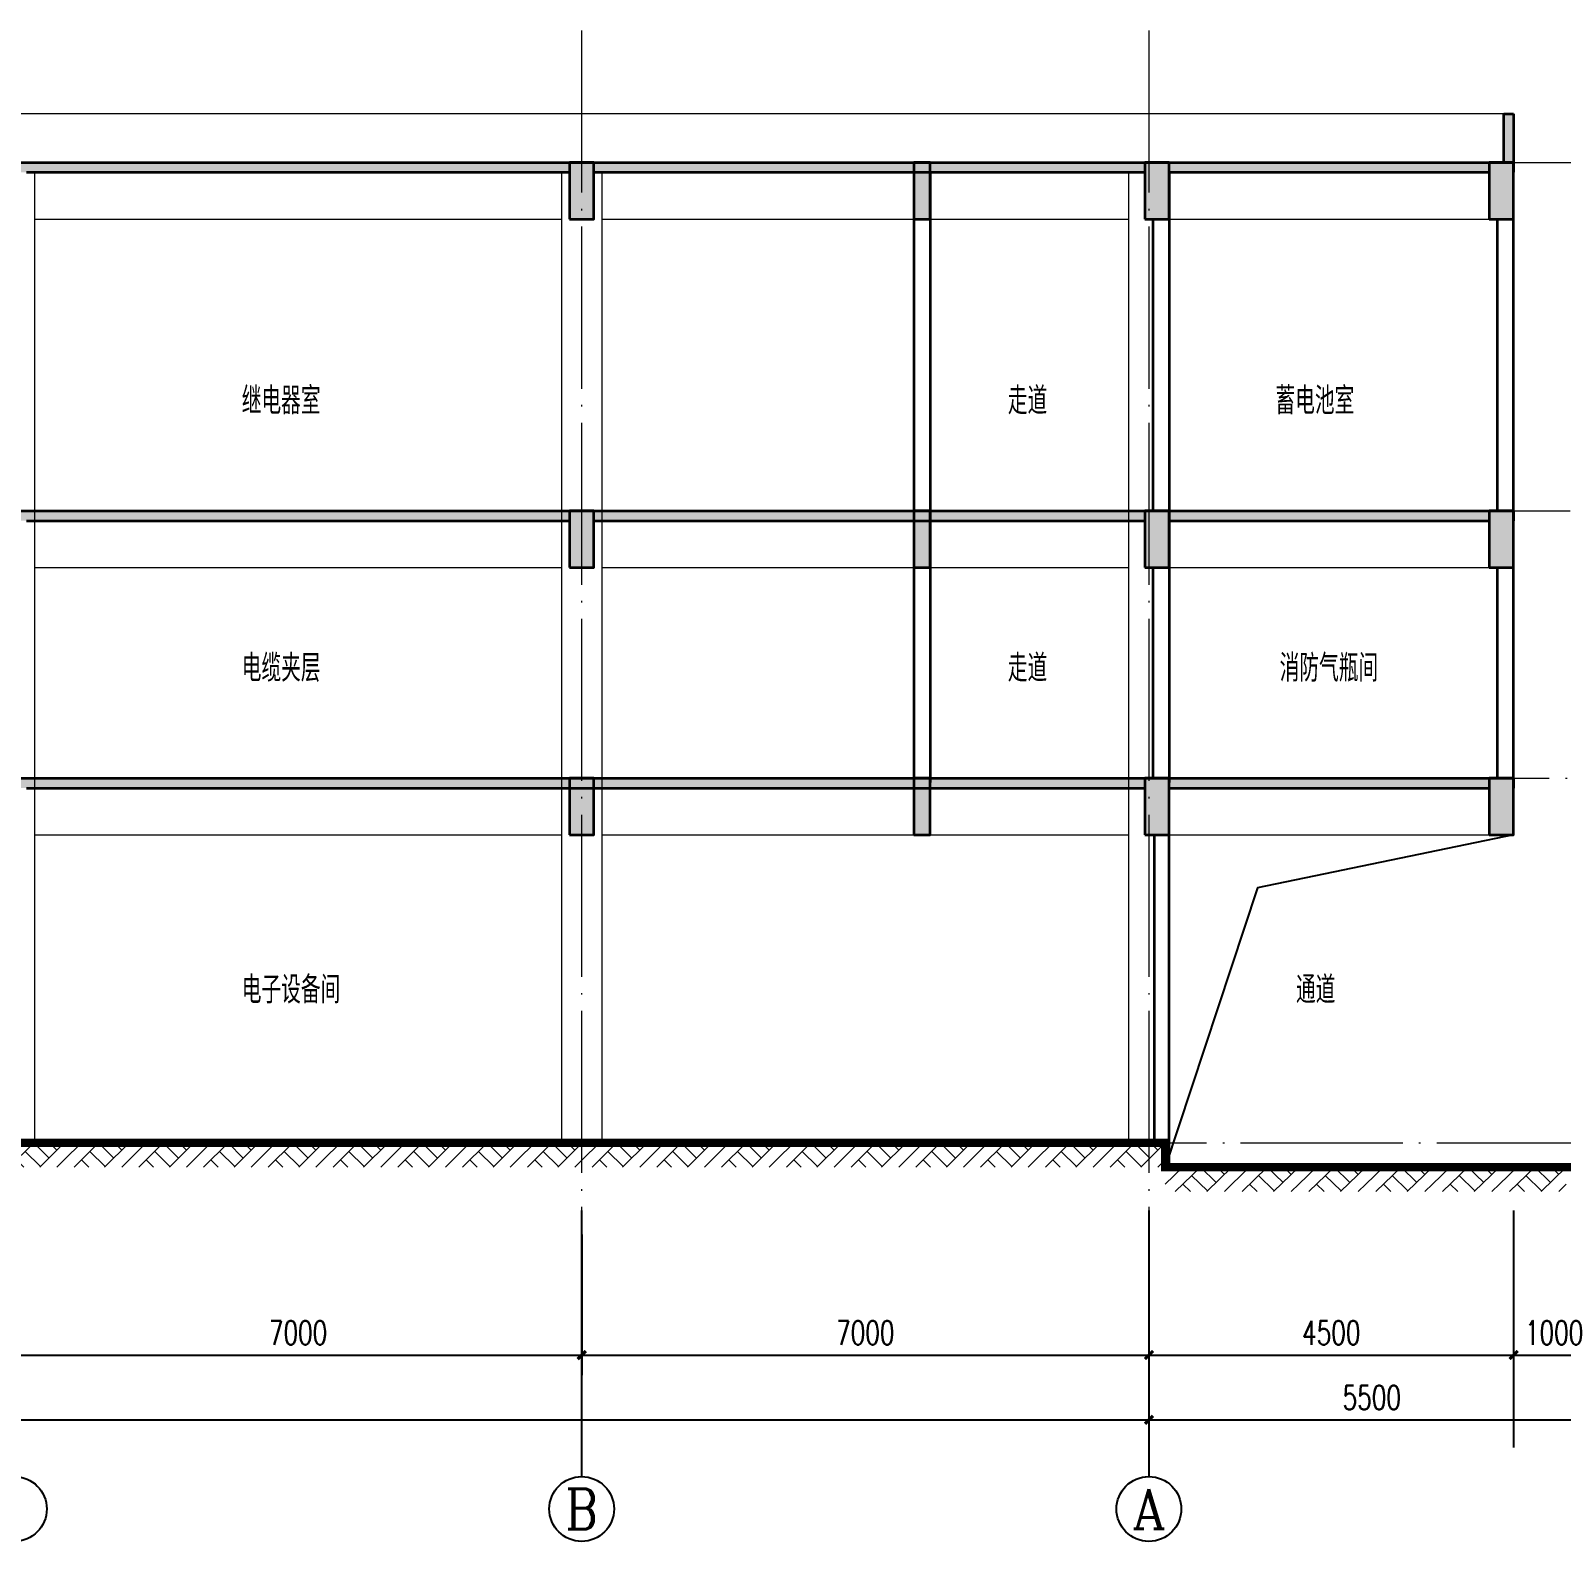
# Model space of a CAD drawing. Extents: x 238398 to 585159, y -66832 to 191741.
# Drawn here: x 496190 to 515080, y -27035 to -8387 of the extents above; entities that cross this region are included whole.
import ezdxf
from ezdxf.enums import TextEntityAlignment as Align

# ---------------------------------------------------------------- set-up
doc = ezdxf.new("R2010")
doc.units = 0
doc.header["$LTSCALE"] = 1000
doc.header["$MEASUREMENT"] = 0
doc.linetypes.add('DOTE', pattern=[2.42, 2, -0.2, 0.02, -0.2])
for name, color, linetype in [('AXIS', 3, 'Continuous'), ('AXIS_TEXT', 7, 'Continuous'), ('压型钢板', 3, 'Continuous')]:
    doc.layers.add(name, color=color, linetype=linetype)
for name, color, linetype, lineweight in [('DOTE', 18, 'DOTE', 13), ('PUB_HATCH', 252, 'Continuous', 5), ('PUB_TEXT', 7, 'Continuous', 20), ('剖面粗线', 4, 'Continuous', 35), ('建筑看线', 163, 'Continuous', 18)]:
    doc.layers.add(name, color=color, linetype=linetype, lineweight=lineweight)
doc.styles.add('_TCH_AXIS', font='complex.shx', dxfattribs={"bigfont": 'gbcbig.shx'})
doc.styles.add('_TCH_DIM_T3', font='SIMPLEX', dxfattribs={"width": 0.705882, "bigfont": 'GBCBIG'})
doc.styles.get("Standard").update_dxf_attribs({"font": 'gbenor.shx', "bigfont": 'gbcbig.shx'})
doc.dimstyles.new('_TCH_ARCH&&100', dxfattribs={"dimtxt": 297.5, "dimasz": 100, "dimexe": 250, "dimexo": 300, "dimgap": 126.25, "dimtad": 1, "dimdec": 0, "dimzin": 0, "dimdsep": 46, "dimtxsty": '_TCH_DIM_T3', "dimblk": 'ARCHTICK', "dimcen": 0.09, "dimazin": 2, "dimtfac": 1, "dimtdec": 0, "dimtix": 1, "dimtmove": 2, "dimatfit": 3, "dimfxl": 1, "dimtolj": 1, "dimtzin": 0, "dimarcsym": 0})

# ---------------------------------------------------------------- blocks, each defined once
blk = doc.blocks.new('_ArchTick')
at = {"color": 0, "linetype": 'ByBlock', "const_width": 0.4}
blk.add_lwpolyline([(-0.5, -0.5), (0.5, 0.5)], dxfattribs=at)
blk = doc.blocks.new('*D472')
at = {"layer": 'AXIS', "color": 0, "lineweight": -2, "transparency": 16777216}
for p, q in [((514490, -23249), (514490, -24985)), ((515490, -23249), (515490, -24985)), ((514490, -24735), (515490, -24735))]:
    blk.add_line(p, q, dxfattribs=at)
at = {"layer": 'Defpoints', "color": 0, "transparency": 16777216}
for p in [(514490, -22949), (515490, -22949), (515490, -24735)]:
    blk.add_point(p, dxfattribs=at)
at = {"layer": 'AXIS', "color": 0, "lineweight": -2, "transparency": 16777216, "xscale": 100, "yscale": 100, "zscale": 100, "rotation": 180}
blk.add_blockref('_ArchTick', (514490, -24735), dxfattribs=at)
at = {"layer": 'AXIS', "color": 0, "lineweight": -2, "transparency": 16777216, "xscale": 100, "yscale": 100, "zscale": 100}
blk.add_blockref('_ArchTick', (515490, -24735), dxfattribs=at)
at = {"layer": 'AXIS', "color": 0, "transparency": 16777216, "insert": (514990, -24460), "char_height": 297.5, "attachment_point": 5, "style": '_TCH_DIM_T3'}
blk.add_mtext('\\A1;1000', dxfattribs=at)
blk = doc.blocks.new('*D473')
at = {"layer": 'AXIS', "color": 0, "lineweight": -2, "transparency": 16777216}
for p, q in [((509990, -23249), (509990, -24985)), ((514490, -23249), (514490, -24985)), ((509990, -24735), (514490, -24735))]:
    blk.add_line(p, q, dxfattribs=at)
at = {"layer": 'Defpoints', "color": 0, "transparency": 16777216}
for p in [(509990, -22949), (514490, -22949), (514490, -24735)]:
    blk.add_point(p, dxfattribs=at)
at = {"layer": 'AXIS', "color": 0, "lineweight": -2, "transparency": 16777216, "xscale": 100, "yscale": 100, "zscale": 100, "rotation": 180}
blk.add_blockref('_ArchTick', (509990, -24735), dxfattribs=at)
at = {"layer": 'AXIS', "color": 0, "lineweight": -2, "transparency": 16777216, "xscale": 100, "yscale": 100, "zscale": 100}
blk.add_blockref('_ArchTick', (514490, -24735), dxfattribs=at)
at = {"layer": 'AXIS', "color": 0, "transparency": 16777216, "insert": (512240, -24460), "char_height": 297.5, "attachment_point": 5, "style": '_TCH_DIM_T3'}
blk.add_mtext('\\A1;4500', dxfattribs=at)
blk = doc.blocks.new('*D474')
at = {"layer": 'AXIS', "color": 0, "lineweight": -2, "transparency": 16777216}
for p, q in [((502990, -23249), (502990, -24985)), ((509990, -23249), (509990, -24985)), ((502990, -24735), (509990, -24735))]:
    blk.add_line(p, q, dxfattribs=at)
at = {"layer": 'Defpoints', "color": 0, "transparency": 16777216}
for p in [(502990, -22949), (509990, -22949), (509990, -24735)]:
    blk.add_point(p, dxfattribs=at)
at = {"layer": 'AXIS', "color": 0, "lineweight": -2, "transparency": 16777216, "xscale": 100, "yscale": 100, "zscale": 100, "rotation": 180}
blk.add_blockref('_ArchTick', (502990, -24735), dxfattribs=at)
at = {"layer": 'AXIS', "color": 0, "lineweight": -2, "transparency": 16777216, "xscale": 100, "yscale": 100, "zscale": 100}
blk.add_blockref('_ArchTick', (509990, -24735), dxfattribs=at)
at = {"layer": 'AXIS', "color": 0, "transparency": 16777216, "insert": (506490, -24460), "char_height": 297.5, "attachment_point": 5, "style": '_TCH_DIM_T3'}
blk.add_mtext('\\A1;7000', dxfattribs=at)
blk = doc.blocks.new('*D475')
at = {"layer": 'AXIS', "color": 0, "lineweight": -2, "transparency": 16777216}
for p, q in [((495990, -23249), (495990, -24985)), ((502990, -23249), (502990, -24985)), ((495990, -24735), (502990, -24735))]:
    blk.add_line(p, q, dxfattribs=at)
at = {"layer": 'Defpoints', "color": 0, "transparency": 16777216}
for p in [(495990, -22949), (502990, -22949), (502990, -24735)]:
    blk.add_point(p, dxfattribs=at)
at = {"layer": 'AXIS', "color": 0, "lineweight": -2, "transparency": 16777216, "xscale": 100, "yscale": 100, "zscale": 100, "rotation": 180}
blk.add_blockref('_ArchTick', (495990, -24735), dxfattribs=at)
at = {"layer": 'AXIS', "color": 0, "lineweight": -2, "transparency": 16777216, "xscale": 100, "yscale": 100, "zscale": 100}
blk.add_blockref('_ArchTick', (502990, -24735), dxfattribs=at)
at = {"layer": 'AXIS', "color": 0, "transparency": 16777216, "insert": (499490, -24460), "char_height": 297.5, "attachment_point": 5, "style": '_TCH_DIM_T3'}
blk.add_mtext('\\A1;7000', dxfattribs=at)
blk = doc.blocks.new('*D480')
at = {"layer": 'AXIS', "color": 0, "lineweight": -2, "transparency": 16777216}
for p, q in [((509990, -23249), (509990, -25785)), ((515490, -23249), (515490, -25785)), ((509990, -25535), (515490, -25535))]:
    blk.add_line(p, q, dxfattribs=at)
at = {"layer": 'Defpoints', "color": 0, "transparency": 16777216}
for p in [(509990, -22949), (515490, -22949), (515490, -25535)]:
    blk.add_point(p, dxfattribs=at)
at = {"layer": 'AXIS', "color": 0, "lineweight": -2, "transparency": 16777216, "xscale": 100, "yscale": 100, "zscale": 100, "rotation": 180}
blk.add_blockref('_ArchTick', (509990, -25535), dxfattribs=at)
at = {"layer": 'AXIS', "color": 0, "lineweight": -2, "transparency": 16777216, "xscale": 100, "yscale": 100, "zscale": 100}
blk.add_blockref('_ArchTick', (515490, -25535), dxfattribs=at)
at = {"layer": 'AXIS', "color": 0, "transparency": 16777216, "insert": (512740, -25260), "char_height": 297.5, "attachment_point": 5, "style": '_TCH_DIM_T3'}
blk.add_mtext('\\A1;5500', dxfattribs=at)
blk = doc.blocks.new('*D481')
at = {"layer": 'AXIS', "color": 0, "lineweight": -2, "transparency": 16777216}
for p, q in [((466490, -23249), (466490, -25785)), ((509990, -23249), (509990, -25785)), ((466490, -25535), (509990, -25535))]:
    blk.add_line(p, q, dxfattribs=at)
at = {"layer": 'Defpoints', "color": 0, "transparency": 16777216}
for p in [(466490, -22949), (509990, -22949), (509990, -25535)]:
    blk.add_point(p, dxfattribs=at)
at = {"layer": 'AXIS', "color": 0, "lineweight": -2, "transparency": 16777216, "xscale": 100, "yscale": 100, "zscale": 100, "rotation": 180}
blk.add_blockref('_ArchTick', (466490, -25535), dxfattribs=at)
at = {"layer": 'AXIS', "color": 0, "lineweight": -2, "transparency": 16777216, "xscale": 100, "yscale": 100, "zscale": 100}
blk.add_blockref('_ArchTick', (509990, -25535), dxfattribs=at)
at = {"layer": 'AXIS', "color": 0, "transparency": 16777216, "insert": (488240, -25260), "char_height": 297.5, "attachment_point": 5, "style": '_TCH_DIM_T3'}
blk.add_mtext('\\A1;43500', dxfattribs=at)
blk = doc.blocks.new('$LinePat$素土夯实')
at = {"color": 0}
for p, q in [((0, -210), (210, 0)), ((120, -300), (420, 0)), ((420, 0), (608, -188)), ((495, -300), (795, 0)), ((615, 0), (705, -90)), ((315, -105), (502, -293)), ((210, -210), (300, -300)), ((705, -300), (795, -210))]:
    blk.add_line(p, q, dxfattribs=at)

msp = doc.modelspace()

# ---------------------------------------------------------------- hatches: boundary and pattern name
at = {"layer": 'PUB_HATCH'}
h = msp.add_hatch(color=256, dxfattribs=at)
h.dxf.hatch_style = 1
h.paths.add_polyline_path([(514489.5, -9415.8), (514369.5, -9415.8), (514369.5, -10015.8), (514489.5, -10015.8)])
h = msp.add_hatch(color=256, dxfattribs=at)
h.dxf.hatch_style = 1
h.paths.add_polyline_path([(514489.5, -10015.8), (488689.5, -10015.8), (488689.5, -10135.8), (514489.5, -10135.8)])
h = msp.add_hatch(color=256, dxfattribs=at)
h.dxf.hatch_style = 1
h.paths.add_polyline_path([(503139.5, -10015.8), (502839.5, -10015.8), (502839.5, -10715.8), (503139.5, -10715.8)])
h = msp.add_hatch(color=256, dxfattribs=at)
h.dxf.hatch_style = 1
h.paths.add_polyline_path([(507289.5, -10015.8), (507089.5, -10015.8), (507089.5, -10715.8), (507289.5, -10715.8)])
h = msp.add_hatch(color=256, dxfattribs=at)
h.dxf.hatch_style = 1
h.paths.add_polyline_path([(510239.5, -10015.8), (509939.5, -10015.8), (509939.5, -10715.8), (510239.5, -10715.8)])
h = msp.add_hatch(color=256, dxfattribs=at)
h.dxf.hatch_style = 1
h.paths.add_polyline_path([(514489.5, -10015.8), (514189.5, -10015.8), (514189.5, -10715.8), (514489.5, -10715.8)])
h = msp.add_hatch(color=256, dxfattribs=at)
h.dxf.hatch_style = 1
h.paths.add_polyline_path([(514489.5, -14315.8), (488689.5, -14315.8), (488689.5, -14435.8), (514489.5, -14435.8)])
h = msp.add_hatch(color=256, dxfattribs=at)
h.dxf.hatch_style = 1
h.paths.add_polyline_path([(503139.5, -14315.8), (502839.5, -14315.8), (502839.5, -15015.8), (503139.5, -15015.8)])
h = msp.add_hatch(color=256, dxfattribs=at)
h.dxf.hatch_style = 1
h.paths.add_polyline_path([(507289.5, -14315.8), (507089.5, -14315.8), (507089.5, -15015.8), (507289.5, -15015.8)])
h = msp.add_hatch(color=256, dxfattribs=at)
h.dxf.hatch_style = 1
h.paths.add_polyline_path([(510239.5, -14315.8), (509939.5, -14315.8), (509939.5, -15015.8), (510239.5, -15015.8)])
h = msp.add_hatch(color=256, dxfattribs=at)
h.dxf.hatch_style = 1
h.paths.add_polyline_path([(514489.5, -14315.8), (514189.5, -14315.8), (514189.5, -15015.8), (514489.5, -15015.8)])
h = msp.add_hatch(color=256, dxfattribs=at)
h.dxf.hatch_style = 1
h.paths.add_polyline_path([(514489.5, -17615.8), (488689.5, -17615.8), (488689.5, -17735.8), (514489.5, -17735.8)])
h = msp.add_hatch(color=256, dxfattribs=at)
h.dxf.hatch_style = 1
h.paths.add_polyline_path([(503139.5, -17615.8), (502839.5, -17615.8), (502839.5, -18315.8), (503139.5, -18315.8)])
h = msp.add_hatch(color=256, dxfattribs=at)
h.dxf.hatch_style = 1
h.paths.add_polyline_path([(507289.5, -17615.8), (507089.5, -17615.8), (507089.5, -18315.8), (507289.5, -18315.8)])
h = msp.add_hatch(color=256, dxfattribs=at)
h.dxf.hatch_style = 1
h.paths.add_polyline_path([(510239.5, -17615.8), (509939.5, -17615.8), (509939.5, -18315.8), (510239.5, -18315.8)])
h = msp.add_hatch(color=256, dxfattribs=at)
h.dxf.hatch_style = 1
h.paths.add_polyline_path([(514489.5, -17615.8), (514189.5, -17615.8), (514189.5, -18315.8), (514489.5, -18315.8)])

# ---------------------------------------------------------------- linework, layer by layer
at = {"layer": 'AXIS'}
for p, q in [((502989.5, -22949.2), (502989.5, -26235.3)), ((509989.5, -22949.2), (509989.5, -26235.3)), ((514489.5, -22949.2), (514489.5, -25876.4))]:
    msp.add_line(p, q, dxfattribs=at)
for centre in [(495989.5, -26635.3), (502989.5, -26635.3), (509989.5, -26635.3)]:
    msp.add_circle(centre, 400, dxfattribs=at)
at = {"layer": 'DOTE'}
for p, q in [((502989.5, -8386.6), (502989.5, -22949.2)), ((509989.5, -8386.6), (509989.5, -23068.7)), ((509989.5, -8386.6), (509989.5, -23068.7)), ((487633.3, -10015.8), (517404.2, -10015.8)), ((488989.5, -14315.8), (517404.2, -14315.8)), ((483889.5, -17615.8), (517404.2, -17615.8)), ((465141.4, -22115.8), (517404.2, -22115.8))]:
    msp.add_line(p, q, dxfattribs=at)
at = {"layer": 'PUB_HATCH'}
for p, q in [((514369.5, -9415.8), (488809.5, -9415.8)), ((496239.5, -10715.8), (502739.5, -10715.8)), ((503239.5, -10715.8), (507089.5, -10715.8)), ((507289.5, -10715.8), (509739.5, -10715.8)), ((510239.5, -10715.8), (514289.5, -10715.8)), ((496239.5, -15015.8), (502739.5, -15015.8)), ((503239.5, -15015.8), (507089.5, -15015.8)), ((507289.5, -15015.8), (509739.5, -15015.8)), ((510239.5, -15015.8), (514289.5, -15015.8)), ((496239.5, -18315.8), (502739.5, -18315.8)), ((503239.5, -18315.8), (509739.5, -18315.8)), ((510239.5, -18315.8), (514189.5, -18315.8))]:
    msp.add_line(p, q, dxfattribs=at)
at = {"layer": '剖面粗线'}
for p, q in [((514369.5, -10015.8), (514369.5, -9415.8)), ((514369.5, -9415.8), (514489.5, -9415.8)), ((514489.5, -9415.8), (514489.5, -10015.8)), ((488689.5, -10015.8), (514489.5, -10015.8)), ((507089.5, -10135.8), (507089.5, -17665.8)), ((507289.5, -10135.8), (507289.5, -17665.8)), ((510239.5, -10135.8), (510239.5, -17665.8)), ((514489.5, -17665.8), (514489.5, -10015.8)), ((510039.5, -10715.8), (510039.5, -14315.8)), ((514289.5, -14315.8), (514289.5, -10715.8)), ((488989.5, -14315.8), (514489.5, -14315.8)), ((510039.5, -15015.8), (510039.5, -17615.8)), ((514289.5, -17615.8), (514289.5, -15015.8)), ((488689.5, -17615.8), (514489.5, -17615.8)), ((510239.5, -22415.8), (510239.5, -17615.8)), ((510059.5, -22115.8), (510059.5, -18315.8)), ((466419.5, -22115.8), (510009.5, -22115.8)), ((510189.5, -22415.8), (515069.5, -22415.8))]:
    msp.add_line(p, q, dxfattribs=at)
for points in [[(488689.5, -10015.8), (514489.5, -10015.8)], [(496139.5, -10135.8), (502839.5, -10135.8)], [(503139.5, -10135.8), (509939.5, -10135.8)], [(510239.5, -10135.8), (514189.5, -10135.8)], [(514489.5, -10015.8), (514489.5, -10135.8)], [(514489.5, -10015.8), (514489.5, -10135.8)], [(488989.5, -14315.8), (514489.5, -14315.8)], [(514489.5, -14315.8), (514489.5, -14435.8)], [(514489.5, -14315.8), (514489.5, -14435.8)], [(496139.5, -14435.8), (502839.5, -14435.8)], [(503139.5, -14435.8), (509939.5, -14435.8)], [(510239.5, -14435.8), (514189.5, -14435.8)], [(488689.5, -17615.8), (514489.5, -17615.8)], [(496139.5, -17735.8), (509939.5, -17735.8)], [(510239.5, -17735.8), (514189.5, -17735.8)], [(514489.5, -17615.8), (514489.5, -17735.8)]]:
    msp.add_lwpolyline(points, dxfattribs=at)
for points in [[(502839.5, -10715.8), (503139.5, -10715.8), (503139.5, -10015.8), (502839.5, -10015.8)], [(507089.5, -10715.8), (507289.5, -10715.8), (507289.5, -10015.8), (507089.5, -10015.8)], [(509939.5, -10715.8), (510239.5, -10715.8), (510239.5, -10015.8), (509939.5, -10015.8)], [(514189.5, -10715.8), (514489.5, -10715.8), (514489.5, -10015.8), (514189.5, -10015.8)], [(502839.5, -15015.8), (503139.5, -15015.8), (503139.5, -14315.8), (502839.5, -14315.8)], [(507089.5, -15015.8), (507289.5, -15015.8), (507289.5, -14315.8), (507089.5, -14315.8)], [(509939.5, -15015.8), (510239.5, -15015.8), (510239.5, -14315.8), (509939.5, -14315.8)], [(514189.5, -15015.8), (514489.5, -15015.8), (514489.5, -14315.8), (514189.5, -14315.8)], [(502839.5, -18315.8), (503139.5, -18315.8), (503139.5, -17615.8), (502839.5, -17615.8)], [(507089.5, -18315.8), (507289.5, -18315.8), (507289.5, -17615.8), (507089.5, -17615.8)], [(509939.5, -18315.8), (510239.5, -18315.8), (510239.5, -17615.8), (509939.5, -17615.8)], [(514189.5, -18315.8), (514489.5, -18315.8), (514489.5, -17615.8), (514189.5, -17615.8)]]:
    msp.add_lwpolyline(points, close=True, dxfattribs=at)
at = {"layer": '剖面粗线', "const_width": 100}
msp.add_lwpolyline([(465038.7, -22415.8), (466239.5, -22415.8), (466239.5, -22115.8), (510189.5, -22115.8), (510189.5, -22415.8), (516789.8, -22415.8)], dxfattribs=at)
at = {"layer": '压型钢板'}
msp.add_lwpolyline([(514489.5, -18315.8), (511329.7, -18968.2), (510189.5, -22415.8)], dxfattribs=at)
at = {"layer": '建筑看线'}
for p, q in [((496239.5, -10135.8), (496239.5, -22115.8)), ((502739.5, -10135.8), (502739.5, -22115.8)), ((503239.5, -10135.8), (503239.5, -22115.8)), ((509739.5, -10135.8), (509739.5, -22115.8)), ((510239.5, -10135.8), (510239.5, -22354.9)), ((503239.5, -18315.8), (505553.3, -18315.8))]:
    msp.add_line(p, q, dxfattribs=at)

# ---------------------------------------------------------------- block references
at = {"layer": 'PUB_HATCH'}
for p, xscale in [((495805.9, -22115.8), 1.005145797597584), ((496605, -22115.8), 1.005145797597584), ((497404.1, -22115.8), 1.005145797597584), ((498203.2, -22115.8), 1.005145797597584), ((499002.2, -22115.8), 1.005145797597584), ((499801.3, -22115.8), 1.005145797597584), ((500600.4, -22115.8), 1.005145797597584), ((501399.5, -22115.8), 1.005145797597584), ((502198.6, -22115.8), 1.005145797597584), ((502997.7, -22115.8), 1.005145797597584), ((503796.8, -22115.8), 1.005145797597584), ((504595.9, -22115.8), 1.005145797597584), ((505395, -22115.8), 1.005145797597584), ((506194.1, -22115.8), 1.005145797597584), ((506993.2, -22115.8), 1.005145797597584), ((507792.2, -22115.8), 1.005145797597584), ((508591.3, -22115.8), 1.005145797597584), ((509390.4, -22115.8), 1.005145797597584), ((510189.5, -22415.8), 1.037784525019953), ((511014.6, -22415.8), 1.037784525019953), ((511839.6, -22415.8), 1.037784525019953), ((512664.6, -22415.8), 1.037784525019953), ((513489.7, -22415.8), 1.037784525019953), ((514314.7, -22415.8), 1.037784525019953)]:
    msp.add_blockref('$LinePat$素土夯实', p, dxfattribs=dict(at, xscale=xscale))

# ---------------------------------------------------------------- texts
at = {"layer": 'AXIS_TEXT', "style": '_TCH_AXIS'}
for s, height, p, p2 in [('B', 497.4, (502788.2, -26884.1), (503190.9, -26884.1)), ('A', 485.9, (509781.3, -26878.3), (510197.8, -26878.3))]:
    msp.add_text(s, height=height, dxfattribs=at).set_placement(p, p2, align=Align.FIT)
at = {"layer": 'PUB_TEXT'}
for s, p in [('继电器室', (498794.9, -13123.6)), ('走道', (508248.5, -13123.6)), ('蓄电池室', (511551.5, -13123.6)), ('电缆夹层', (498794.9, -16423.6)), ('走道', (508248.5, -16423.6)), ('消防气瓶间', (511602.9, -16423.6)), ('电子设备间', (498794.9, -20395.4)), ('通道', (511804.6, -20395.4))]:
    msp.add_text(s, height=337.59, dxfattribs=at).set_placement(p)

# ---------------------------------------------------------------- dimensions: what is measured, and where the dimension line sits
at = {"layer": 'AXIS'}
for p1, p2, distance, picture, middle in [((466489.5, -22949.2), (509989.5, -22949.2), -2586.2, '*D481', (488239.5, -25260.3)), ((495989.5, -22949.2), (502989.5, -22949.2), -1786.2, '*D475', (499489.5, -24460.3)), ((502989.5, -22949.2), (509989.5, -22949.2), -1786.2, '*D474', (506489.5, -24460.3)), ((509989.5, -22949.2), (514489.5, -22949.2), -1786.2, '*D473', (512239.5, -24460.3)), ((509989.5, -22949.2), (515489.5, -22949.2), -2586.2, '*D480', (512739.5, -25260.3)), ((514489.5, -22949.2), (515489.5, -22949.2), -1786.2, '*D472', (514989.5, -24460.3))]:
    dim = msp.add_aligned_dim(p1=p1, p2=p2, distance=distance, dimstyle='_TCH_ARCH&&100', dxfattribs=at)
    dim.commit()
    dim.dimension.update_dxf_attribs({"geometry": picture, "text_midpoint": middle})

doc.saveas('drawing.dxf')
